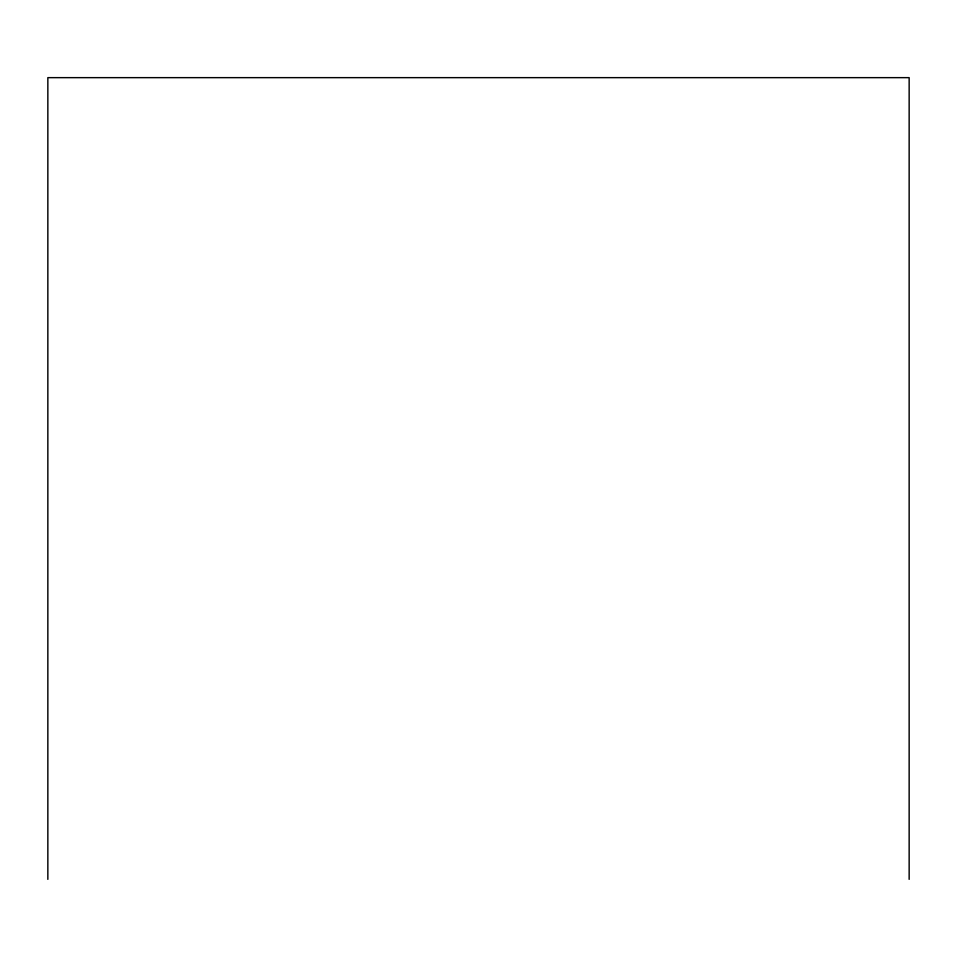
<?xml version="1.0" encoding="UTF-8"?>
<svg xmlns="http://www.w3.org/2000/svg" width="957" height="957" viewBox="0 0 957 957"><rect width="100%" height="100%" fill="white"/><g stroke="black" fill="none" stroke-linecap="round" stroke-linejoin="round"><path stroke-width="1.44" d="M909.15 879.351L909.15 77.649L47.85 77.649L47.85 879.351"/></g></svg>
